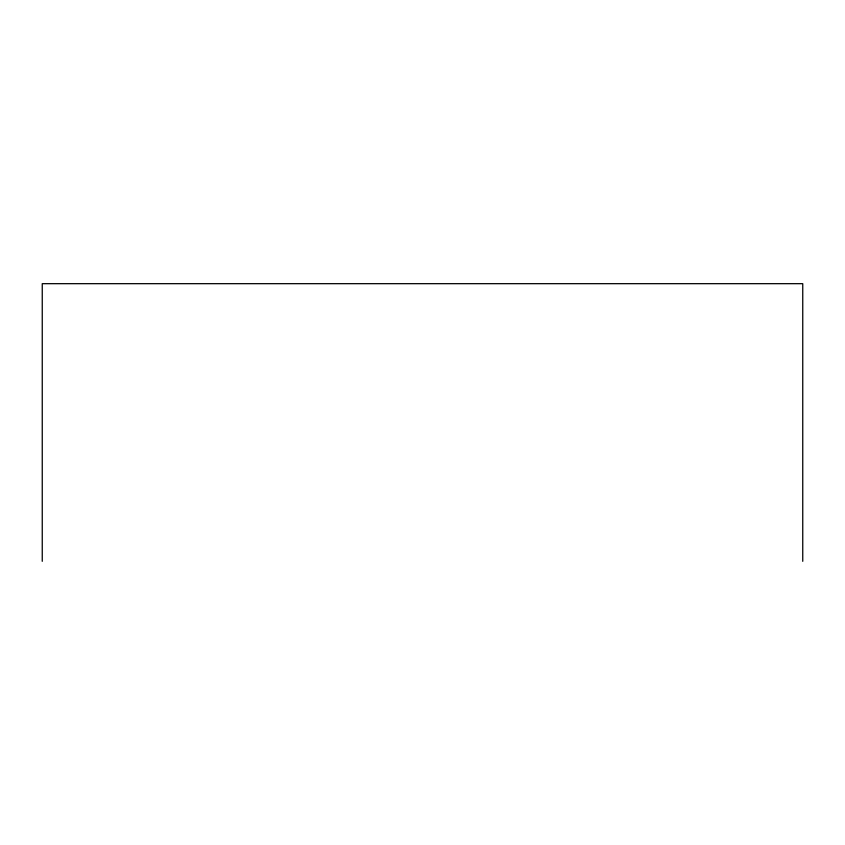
<?xml version="1.0" encoding="UTF-8"?>
<svg xmlns="http://www.w3.org/2000/svg" width="845" height="845" viewBox="0 0 845 845"><rect width="100%" height="100%" fill="white"/><g stroke="black" fill="none" stroke-linecap="round" stroke-linejoin="round"><path stroke-width="1.27" d="M802.75 561.323L802.75 283.677L42.25 283.677L42.25 561.323"/></g></svg>
